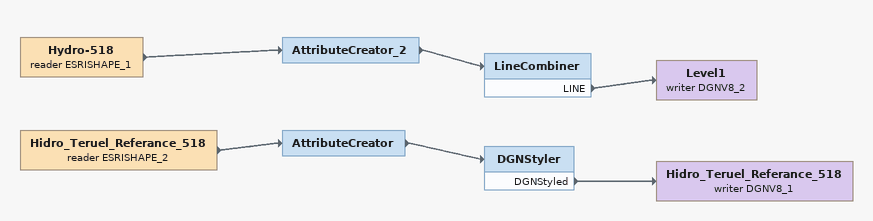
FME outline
Hydro-518 (reader ESRISHAPE_1)
    -> AttributeCreator_2
AttributeCreator_2
    -> LineCombiner
LineCombiner
    LINE -> Level1 (writer DGNV8_2)
Level1 (writer DGNV8_2)
Hidro_Teruel_Referance_518 (reader ESRISHAPE_2)
    -> AttributeCreator
AttributeCreator
    -> DGNStyler
DGNStyler
    DGNStyled -> Hidro_Teruel_Referance_518 (writer DGNV8_1)
Hidro_Teruel_Referance_518 (writer DGNV8_1)
